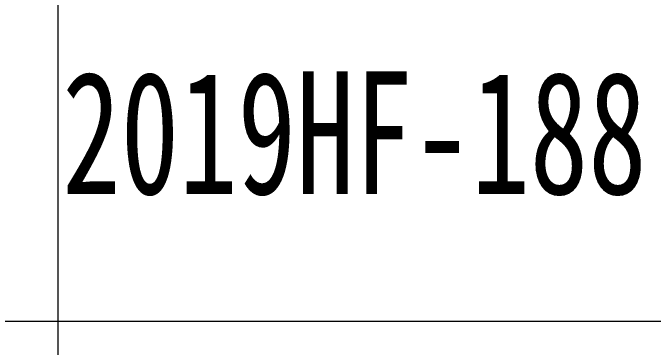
# Model space of a CAD drawing. Header units: inches. Extents: x -3733042 to -3450527, y 579159 to 997713.
# Drawn here: x -3651486 to -3649817, y 883845 to 884717 of the extents above; entities that cross this region are included whole.
import ezdxf

# ---------------------------------------------------------------- set-up
doc = ezdxf.new("R2010")
doc.units = ezdxf.units.IN
doc.header["$LTSCALE"] = 1000
doc.header["$MEASUREMENT"] = 0
doc.layers.add('PUB_TITLE', color=153, linetype='Continuous', lineweight=18)
doc.layers.add('图签文字', color=4, linetype='Continuous', lineweight=18)
doc.styles.add('建筑图签-黑', font='', dxfattribs={"width": 0.7})
doc.styles.get('建筑图签-黑').set_extended_font_data('黑体')

msp = doc.modelspace()

# ---------------------------------------------------------------- linework, layer by layer
at = {"layer": 'PUB_TITLE'}
for p, q in [((-3651369.33696708, 892696.7283248076), (-3651369.336967081, 879912.5960888528)), ((-3653474.064390502, 883912.5960888528), (-3649264.609543659, 883912.5960888528))]:
    msp.add_line(p, q, dxfattribs=at)

# ---------------------------------------------------------------- texts
at = {"layer": '图签文字', "color": 1, "style": '建筑图签-黑', "width": 0.7}
msp.add_text('2019HF-188', height=319.9999999999999, dxfattribs=at).set_placement((-3651357.477673301, 884244.0140573604))

doc.saveas('drawing.dxf')
